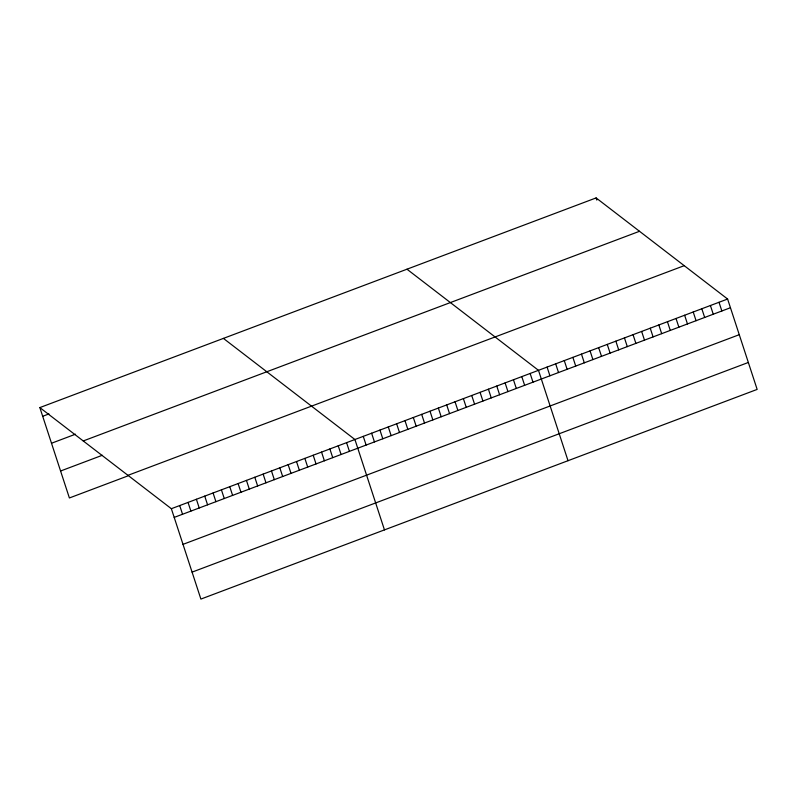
<?xml version="1.0" encoding="UTF-8"?>
<svg xmlns="http://www.w3.org/2000/svg" width="797" height="797" viewBox="0 0 797 797"><rect width="100%" height="100%" fill="white"/><g stroke="black" fill="none" stroke-linecap="round" stroke-linejoin="round"><path stroke-width="1.2" d="M39.85 407.586L596.106 197.915L727.611 299.034L757.15 389.414L200.894 599.085L171.355 508.705L39.85 407.586L69.389 497.966L127.799 475.948M42.689 416.283L48.956 413.922M51.506 443.242L75.496 434.196M83.247 440.95L639.503 231.289M60.582 471.007L102.295 455.286M127.958 475.331L684.215 265.67M171.355 508.705L727.611 299.034M174.204 517.402L730.451 307.742M183.011 544.361L739.267 334.69M192.087 572.126L748.343 362.466M406.978 269.207L538.483 370.326L568.022 460.706M223.409 338.396L354.924 439.516L384.463 529.895M719.014 302.282L721.853 310.979M710.416 305.52L713.255 314.217M701.818 308.758L704.668 317.455M693.221 311.996L696.07 320.703M684.623 315.243L687.472 323.941M676.025 318.481L678.875 327.178M667.438 321.719L670.277 330.416M658.84 324.957L661.679 333.664M650.242 328.205L653.082 336.902M641.645 331.442L644.484 340.14M596.106 197.915L596.814 200.097M633.047 334.68L635.886 343.377M624.449 337.918L627.289 346.625M615.852 341.166L618.701 349.863M607.254 344.404L610.103 353.101M598.657 347.641L601.506 356.339M590.059 350.879L592.908 359.586M581.471 354.127L584.311 362.824M572.874 357.365L575.713 366.062M564.276 360.603L567.115 369.3M555.678 363.84L558.518 372.548M547.081 367.088L549.92 375.785M530.144 373.474L532.984 382.171M521.796 376.612L524.635 385.31M513.457 379.761L516.297 388.458M505.109 382.909L507.948 391.606M496.76 386.047L499.609 394.744M488.422 389.195L491.261 397.892M480.073 392.343L482.922 401.04M471.734 395.481L474.574 404.189M463.386 398.63L466.235 407.327M455.047 401.778L457.886 410.475M446.699 404.916L449.548 413.623M438.36 408.064L441.199 416.761M430.011 411.212L432.861 419.909M421.673 414.35L424.512 423.058M413.324 417.498L416.173 426.196M404.986 420.647L407.825 429.344M396.637 423.785L399.486 432.492M388.298 426.933L391.138 435.63M379.95 430.081L382.799 438.778M371.611 433.219L374.451 441.927M363.263 436.367L366.112 445.065M346.575 442.664L349.425 451.361M338.237 445.802L341.076 454.499M329.888 448.95L332.728 457.647M321.55 452.098L324.389 460.796M313.201 455.236L316.04 463.934M304.862 458.385L307.702 467.082M296.514 461.533L299.353 470.23M288.165 464.671L291.015 473.378M279.827 467.819L282.666 476.516M271.478 470.967L274.327 479.664M263.14 474.105L265.979 482.813M254.791 477.254L257.64 485.951M246.452 480.402L249.292 489.099M238.104 483.54L240.953 492.247M229.765 486.688L232.604 495.385M221.417 489.836L224.266 498.533M213.078 492.974L215.917 501.682M204.729 496.123L207.579 504.82M196.391 499.271L199.23 507.968M188.042 502.409L190.891 511.116M179.704 505.557L182.543 514.254"/></g></svg>
